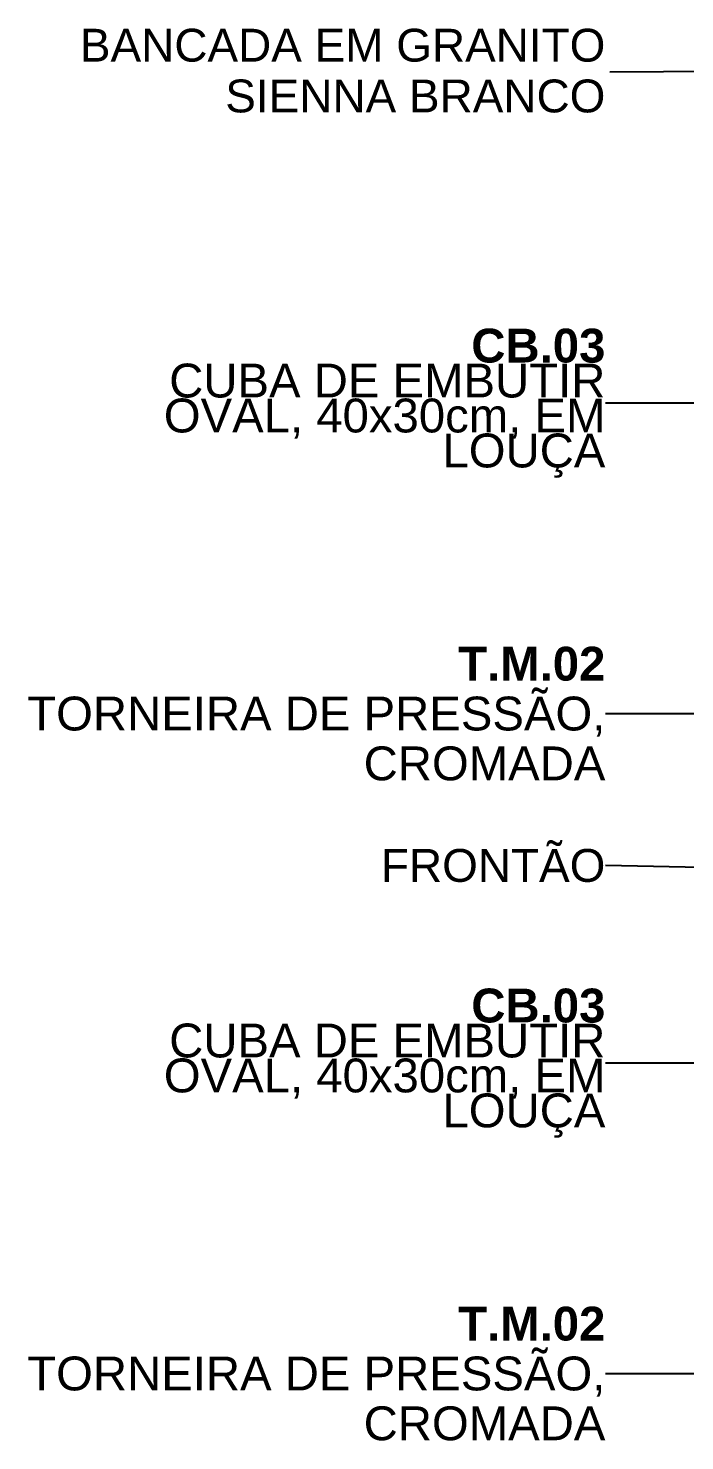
# Model space of a CAD drawing. Header units: metres. Extents: x -1.1 to 45.1, y -1 to 1.8.
# Drawn here: x 21.516 to 22.115, y 0.533 to 1.823 of the extents above; entities that cross this region are included whole.
import ezdxf

# ---------------------------------------------------------------- set-up
doc = ezdxf.new("R2010")
doc.units = ezdxf.units.M
doc.header["$MEASUREMENT"] = 0
doc.layers.add('COTAS DETALHAMENTO.EXEC_Caneta_No__1', color=7, linetype='Continuous', lineweight=40)
doc.layers.add('COTAS DETALHAMENTO.EXEC_Caneta_No__99', color=7, linetype='Continuous', lineweight=20)
doc.layers.add('COTAS DETALHAMENTO.EXEC_Caneta_No__27', color=7, linetype='Continuous', lineweight=0, true_color=0xbd2d17)
doc.styles.add('GENERATED_STYLE_1', font='arial.ttf')
doc.styles.add('GENERATED_STYLE_2', font='arial.ttf')
doc.dimstyles.new('GENERATED_STYLE__20', dxfattribs={"dimtxt": 0.18, "dimasz": 0.03648, "dimexe": 0.18, "dimexo": 0.0625, "dimgap": 0, "dimtad": 0, "dimtih": 1, "dimtoh": 1, "dimdec": 4, "dimzin": 0, "dimdsep": 46, "dimcen": 0.09, "dimadec": 0, "dimazin": 0, "dimtfac": 1, "dimtdec": 4, "dimtmove": 0, "dimatfit": 3, "dimldrblk": 'ARROWHEAD_11', "dimfxl": 0, "dimtolj": 1, "dimtzin": 0, "dimarcsym": 0})

# ---------------------------------------------------------------- blocks, each defined once
blk = doc.blocks.new('ARROWHEAD_11')
at = {"color": 0, "linetype": 'Continuous', "lineweight": 0}
blk.add_line((0, 0), (-1, 0), dxfattribs=at)
at = {"color": 0, "linetype": 'Continuous', "lineweight": 0, "const_width": 0.25, "flags": 128}
blk.add_lwpolyline([(-0.125, 0, 1), (0.125, 0, 1)], format="xyb", close=True, dxfattribs=at)

msp = doc.modelspace()

# ---------------------------------------------------------------- texts
at = {"layer": 'COTAS DETALHAMENTO.EXEC_Caneta_No__1', "color": 7, "linetype": 'Continuous', "lineweight": 40, "width": 0.527588, "attachment_point": 6, "style": 'GENERATED_STYLE_2'}
for s, insert, char_height, line_spacing_factor in [('\\A1;{\\pqr;\\fArial|b1|i0|c0|p0;\\W1.000000;CB.03\\P\\pqr;\\fArial|b0|i0|c0|p0;\\W1.000000;CUBA DE EMBUTIR\\fArial|b0|i0|c0|p0;\\W1.000000; \\fArial|b0|i0|c0|p0;\\W1.000000;OVAL,\\fArial|b0|i0|c0|p0;\\W1.000000; \\fArial|b0|i0|c0|p0;\\W1.000000;40x30cm,\\fArial|b0|i0|c0|p0;\\W1.000000; \\fArial|b0|i0|c0|p0;\\W1.000000;EM LOUÇA}', (22.0425, 1.4804), 0.0309054, 0.619884), ('\\A1;{\\pqr;\\fArial|b1|i0|c0|p0;\\W1.000000;T.M.02\\P\\pqr;\\fArial|b0|i0|c0|p0;\\W1.000000;TORNEIRA DE PRESSÃO, CROMADA}', (22.0425, 1.1968), 0.030905, 0.883579), ('\\A1;{\\pqr;\\fArial|b1|i0|c0|p0;\\W1.000000;CB.03\\P\\pqr;\\fArial|b0|i0|c0|p0;\\W1.000000;CUBA DE EMBUTIR\\fArial|b0|i0|c0|p0;\\W1.000000; \\fArial|b0|i0|c0|p0;\\W1.000000;OVAL,\\fArial|b0|i0|c0|p0;\\W1.000000; \\fArial|b0|i0|c0|p0;\\W1.000000;40x30cm,\\fArial|b0|i0|c0|p0;\\W1.000000; \\fArial|b0|i0|c0|p0;\\W1.000000;EM LOUÇA}', (22.0425, 0.8777), 0.0309054, 0.619884), ('\\A1;{\\pqr;\\fArial|b1|i0|c0|p0;\\W1.000000;T.M.02\\P\\pqr;\\fArial|b0|i0|c0|p0;\\W1.000000;TORNEIRA DE PRESSÃO, CROMADA}', (22.0425, 0.5941), 0.030905, 0.883579)]:
    msp.add_mtext(s, dxfattribs=dict(at, insert=insert, char_height=char_height, line_spacing_factor=line_spacing_factor))
at = {"layer": 'COTAS DETALHAMENTO.EXEC_Caneta_No__99', "color": 7, "linetype": 'Continuous', "lineweight": 20, "insert": (22.0425, 1.784), "char_height": 0.03, "attachment_point": 6, "line_spacing_factor": 0.927148, "style": 'GENERATED_STYLE_1'}
msp.add_mtext('\\A1;{\\pqr;\\fArial|b0|i0|c0|p0;\\W1.000000;BANCADA EM \\fArial|b0|i0|c0|p0;\\W1.000000;GRANITO\\P\\pqr;\\fArial|b0|i0|c0|p0;\\W1.000000;SIENNA BRANCO}', dxfattribs=at)
at = {"layer": 'COTAS DETALHAMENTO.EXEC_Caneta_No__99', "color": 7, "linetype": 'Continuous', "lineweight": 20, "insert": (22.0425, 1.0581), "char_height": 0.03, "attachment_point": 6, "style": 'GENERATED_STYLE_1'}
msp.add_mtext('\\A1;{\\pqr;\\fArial|b0|i0|c0|p0;\\W1.000000;FRONTÃO}', dxfattribs=at)

# ---------------------------------------------------------------- leaders
at = {"layer": 'COTAS DETALHAMENTO.EXEC_Caneta_No__27', "color": 22, "linetype": 'Continuous', "lineweight": 0, "true_color": 0xbd2d17, "annotation_type": 0, "has_hookline": 1, "hookline_direction": 1}
for points, text_width in [([(22.3206, 1.5709), (22.3206, 1.784), (22.0465, 1.7829)], 0.4744), ([(22.5147, 1.4237), (22.5147, 1.4804), (22.0425, 1.4804)], 0.3974), ([(22.3063, 1.306), (22.3063, 1.1968), (22.0425, 1.1968)], 0.5225), ([(22.2619, 1.054), (22.0425, 1.0581)], 0.1994), ([(22.5147, 0.821), (22.5147, 0.8777), (22.0425, 0.8777)], 0.3974), ([(22.3063, 0.7033), (22.3063, 0.5941), (22.0425, 0.5941)], 0.5225)]:
    msp.add_leader(points, dimstyle='GENERATED_STYLE__20', dxfattribs=dict(at, text_width=text_width))

doc.saveas('drawing.dxf')
